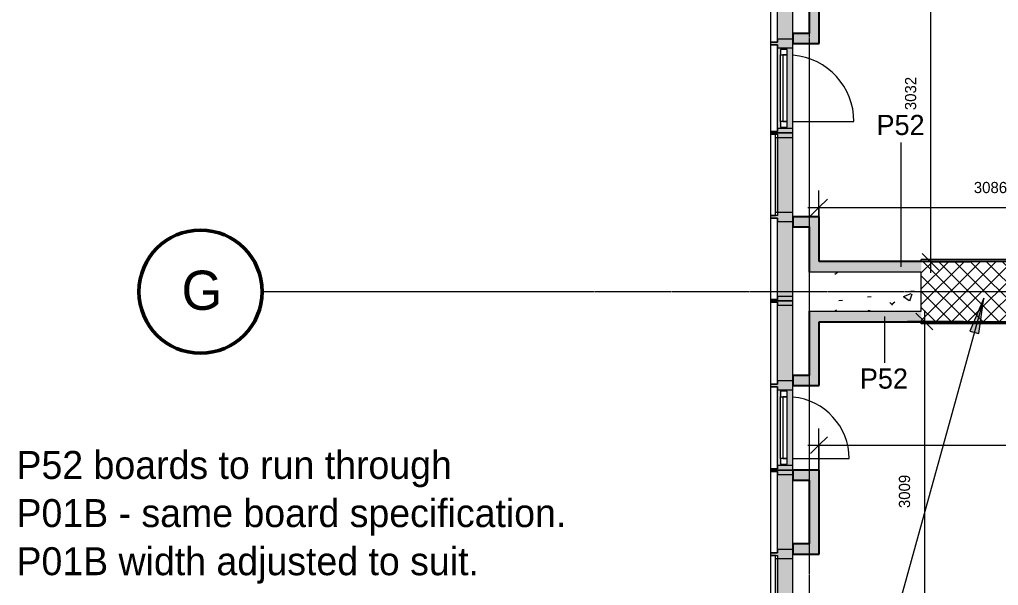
# Model space of a CAD drawing. Header units: millimetres. Extents: x 137829 to 196765, y -3018 to 487290.
# Drawn here: x 138056 to 146790, y 453931 to 458986 of the extents above; entities that cross this region are included whole.
import ezdxf

# ---------------------------------------------------------------- set-up
doc = ezdxf.new("R2010")
doc.units = ezdxf.units.MM
doc.linetypes.add('GridLine', pattern=[21, 12, -3, 3, -3])
for name, color, linetype, lineweight in [('A-ANNO-DIMS', 211, 'Continuous', 5), ('A-ANNO-DIMS-100', 211, 'Continuous', 5), ('A-GLAZ-CURT', 52, 'Continuous', 15), ('A-GLAZ-CWMG', 51, 'Continuous', 15), ('A-WALL-IDEN', 211, 'Continuous', 15), ('A-WALL-PATT', 111, 'Continuous', 15), ('G-ANNO-TEXT', 231, 'Continuous', 5), ('I-WALL', 2, 'Continuous', 15), ('S-COLS', 52, 'Continuous', 15), ('S-GRID', 1, 'Continuous', 5), ('S-GRID-IDEN', 1, 'Continuous', 50)]:
    doc.layers.add(name, color=color, linetype=linetype, lineweight=lineweight)
doc.styles.add('Akkurat-Light', font='Akkurat-Light.ttf', dxfattribs={"height": 250})
doc.styles.add('Akkurat-Light_1', font='Akkurat-Light.ttf', dxfattribs={"height": 350})
doc.styles.add('Akkurat-Light_2', font='Akkurat-Light.ttf', dxfattribs={"height": 180})
doc.styles.add('Akkurat-Light_3', font='Akkurat-Light.ttf', dxfattribs={"height": 100})
doc.dimstyles.new('Diagonal_Cont_AkkuratLight_1_0mm', dxfattribs={"dimscale": 304.8, "dimtxt": 101.480158, "dimasz": 0.492126, "dimexe": 0.492126, "dimexo": 0.0625, "dimgap": 0.328084, "dimtad": 1, "dimdec": 0, "dimzin": 0, "dimdsep": 46, "dimtxsty": 'Akkurat-Light_3', "dimblk1": 'OBLIQUE', "dimblk2": 'OBLIQUE', "dimsah": 1, "dimcen": 0.09, "dimdle": 0.328084, "dimazin": 0, "dimtfac": 1, "dimtdec": 4, "dimtix": 1, "dimtmove": 0, "dimatfit": 3, "dimfxl": 1, "dimtvp": 1, "dimtolj": 1, "dimtzin": 0, "dimarcsym": 0})

# ---------------------------------------------------------------- blocks, each defined once
blk = doc.blocks.new('FCH_CWP_Perforated W_D Tower - FCH_CWP_03_Perforated W_D-2412100-12-30 - Typical Floor_Partition Types')
at = {"layer": 'A-GLAZ-CURT', "lineweight": 20}
for p, q in [((387.2, 30.5), (-387.2, 30.5)), ((-387.2, 30.5), (-387.2, -30.5)), ((387.2, -30.5), (387.2, 30.5)), ((-387.2, -30.5), (387.2, -30.5)), ((-297.2, -58.5), (-347.2, -58.5)), ((-347.2, -58.5), (-347.2, -118.5)), ((-297.2, -118.5), (-297.2, -58.5)), ((297.2, -78.5), (-297.2, -78.5)), ((-297.2, -78.5), (-297.2, -118.5)), ((347.2, -58.5), (297.2, -58.5)), ((297.2, -58.5), (297.2, -118.5)), ((297.2, -118.5), (297.2, -78.5)), ((347.2, -118.5), (347.2, -58.5)), ((-347.2, -118.5), (-297.2, -118.5)), ((-297.2, -118.5), (297.2, -118.5)), ((-297.2, -169.5), (-297.2, -713)), ((297.2, -118.5), (347.2, -118.5))]:
    blk.add_line(p, q, dxfattribs=at)
at = {"layer": 'A-GLAZ-CURT'}
blk.add_line((-297.2, -58.5), (297.2, -58.5), dxfattribs=at)
at = {"layer": 'A-GLAZ-CURT', "lineweight": 20}
blk.add_arc((-297.2, -118.5), 594.5, 270, 355.05976, dxfattribs=at)
blk = doc.blocks.new('Rectangular Mullion - FCH_CM_40x200mm_Capless - Half Mullion Unitised-1159174-12-30 - Typical Floor_Partition Types')
at = {"layer": 'A-GLAZ-CWMG'}
blk.add_hatch(color=256, dxfattribs=at).paths.add_polyline_path([(0, -30.5), (0, 169.5), (-40, 169.5), (-40, 30.5), (-12, 30.5), (-12, -30.5)], flags=0)
at = {"layer": 'A-GLAZ-CWMG', "lineweight": 20}
for p, q in [((-40, 169.5), (-40, 30.5)), ((0, 169.5), (-40, 169.5)), ((0, -30.5), (0, 169.5)), ((-40, 30.5), (-12, 30.5)), ((-12, 30.5), (-12, -30.5)), ((-12, -30.5), (0, -30.5))]:
    blk.add_line(p, q, dxfattribs=at)
blk = doc.blocks.new('Rectangular Mullion - FCH_CM_40x200mm_Capless - Half Mullion Unitised-V25-12-30 - Typical Floor_Partition Types')
at = {"layer": 'A-GLAZ-CWMG'}
h = blk.add_hatch(color=256, dxfattribs=at)
h.paths.add_polyline_path([(144818.2, 471273), (144957.2, 471273), (144957.2, 471991.5), (144818.2, 471991.5), (144818.2, 471285)], flags=0)
h.paths.add_polyline_path([(144866.2, 471285), (144846.2, 471285), (144846.2, 471979.5), (144906.2, 471979.5), (144906.2, 471285)], flags=0)
blk.add_line((144957.2, 471273), (144957.2, 471991.5), dxfattribs=at)
blk = doc.blocks.new('System Panel - FCH_CWP_05_Ceramic Backed-1174539-12-30 - Typical Floor_Partition Types')
at = {"layer": 'A-GLAZ-CURT', "lineweight": 20}
for p, q in [((387.2, 30.5), (-387.2, 30.5)), ((-387.2, 30.5), (-387.2, -30.5)), ((387.2, -30.5), (387.2, 30.5)), ((-387.2, -30.5), (387.2, -30.5))]:
    blk.add_line(p, q, dxfattribs=at)
blk = doc.blocks.new('Rectangular Mullion - FCH_CM_40x200mm_Capless - Half Mullion Unitised-V31-12-30 - Typical Floor_Partition Types')
at = {"layer": 'A-GLAZ-CWMG'}
blk.add_hatch(color=256, dxfattribs=at).paths.add_polyline_path([(144818.2, 458812), (144957.2, 458812), (144957.2, 459530.5), (144818.2, 459530.5), (144818.2, 458862)], flags=0)
blk.add_line((144957.2, 458862), (144957.2, 459530.5), dxfattribs=at)
blk = doc.blocks.new('Rectangular Mullion - FCH_CM_80x200mm_Capless-1002401-12-30 - Typical Floor_Partition Types')
at = {"layer": 'A-GLAZ-CWMG'}
blk.add_hatch(color=256, dxfattribs=at).paths.add_polyline_path([(12, -30.5), (-12, -30.5), (-12, 30.5), (-40, 30.5), (-40, 169.5), (40, 169.5), (40, 30.5), (12, 30.5)], flags=0)
at = {"layer": 'A-GLAZ-CWMG', "lineweight": 20}
for p, q in [((-40, 30.5), (-40, 169.5)), ((-40, 169.5), (40, 169.5)), ((40, 169.5), (40, 30.5)), ((-12, 30.5), (-40, 30.5)), ((-12, -30.5), (-12, 30.5)), ((40, 30.5), (12, 30.5)), ((12, 30.5), (12, -30.5)), ((12, -30.5), (-12, -30.5))]:
    blk.add_line(p, q, dxfattribs=at)
blk = doc.blocks.new('System Panel - FCH_CWP_05_Ceramic Backed-1194669-12-30 - Typical Floor_Partition Types')
at = {"layer": 'A-GLAZ-CURT', "lineweight": 20}
for p, q in [((363, 30.5), (-363, 30.5)), ((-363, 30.5), (-363, -30.5)), ((363, -30.5), (363, 30.5)), ((-363, -30.5), (363, -30.5))]:
    blk.add_line(p, q, dxfattribs=at)
blk = doc.blocks.new('Rectangular Mullion - FCH_CM_40x200mm_Capless - Half Mullion Right Unitised-1159175-12-30 - Typical Floor_Partition Types')
at = {"layer": 'A-GLAZ-CWMG'}
blk.add_hatch(color=256, dxfattribs=at).paths.add_polyline_path([(-12, -30.5), (-12, 30.5), (-40, 30.5), (-40, 169.5), (0, 169.5), (0, -30.5)], flags=0)
at = {"layer": 'A-GLAZ-CWMG', "lineweight": 20}
for p, q in [((-40, 30.5), (-40, 169.5)), ((-40, 169.5), (0, 169.5)), ((0, 169.5), (0, -30.5)), ((-12, 30.5), (-40, 30.5)), ((-12, -30.5), (-12, 30.5)), ((0, -30.5), (-12, -30.5))]:
    blk.add_line(p, q, dxfattribs=at)
blk = doc.blocks.new('Rectangular Mullion - FCH_CM_40x200mm_Capless - Half Mullion Unitised-V32-12-30 - Typical Floor_Partition Types')
at = {"layer": 'A-GLAZ-CWMG'}
blk.add_hatch(color=256, dxfattribs=at).paths.add_polyline_path([(144818.2, 456513.5), (144957.2, 456513.5), (144957.2, 457183.5), (144818.2, 457183.5), (144818.2, 457133.5)], flags=0)
blk.add_line((144957.2, 456513.5), (144957.2, 457133.5), dxfattribs=at)
blk = doc.blocks.new('System Panel - FCH_CWP_01_GlazedPanel-1194974-12-30 - Typical Floor_Partition Types')
at = {"layer": 'A-GLAZ-CURT', "lineweight": 20}
for p, q in [((363, 30.5), (-363, 30.5)), ((-363, 30.5), (-363, -13.5)), ((363, -13.5), (363, 30.5)), ((-363, -13.5), (363, -13.5))]:
    blk.add_line(p, q, dxfattribs=at)
blk = doc.blocks.new('Rectangular Mullion - FCH_CM_40x200mm_Capless - Half Mullion Unitised-V33-12-30 - Typical Floor_Partition Types')
at = {"layer": 'A-GLAZ-CWMG'}
for points in [[(144818.2, 457263.5), (144818.2, 457933.5), (144801.2, 457933.5), (144801.2, 457263.5)], [(144957.2, 457263.5), (144957.2, 457933.5), (144818.2, 457933.5), (144818.2, 457263.5)]]:
    blk.add_hatch(color=256, dxfattribs=at).paths.add_polyline_path(points, flags=0)
for p, q in [((144801.2, 457933.5), (144818.2, 457933.5)), ((144818.2, 457933.5), (144818.2, 457263.5)), ((144957.2, 457263.5), (144957.2, 457933.5)), ((144818.2, 457263.5), (144801.2, 457263.5))]:
    blk.add_line(p, q, dxfattribs=at)
blk = doc.blocks.new('FCH_CWP_Perforated W_D Tower - FCH_CWP_03_Perforated W_D-2412113-12-30 - Typical Floor_Partition Types')
at = {"layer": 'A-GLAZ-CURT', "lineweight": 20}
for p, q in [((366, 30.5), (-366, 30.5)), ((-366, 30.5), (-366, -30.5)), ((366, -30.5), (366, 30.5)), ((-366, -30.5), (366, -30.5)), ((-276, -58.5), (-326, -58.5)), ((-326, -58.5), (-326, -118.5)), ((-276, -118.5), (-276, -58.5)), ((276, -78.5), (-276, -78.5)), ((-276, -78.5), (-276, -118.5)), ((326, -58.5), (276, -58.5)), ((276, -58.5), (276, -118.5)), ((276, -118.5), (276, -78.5)), ((326, -118.5), (326, -58.5)), ((-326, -118.5), (-276, -118.5)), ((-276, -118.5), (276, -118.5)), ((-276, -169.5), (-276, -670.5)), ((276, -118.5), (326, -118.5))]:
    blk.add_line(p, q, dxfattribs=at)
at = {"layer": 'A-GLAZ-CURT'}
blk.add_line((-276, -58.5), (276, -58.5), dxfattribs=at)
at = {"layer": 'A-GLAZ-CURT', "lineweight": 20}
blk.add_arc((-276, -118.5), 552, 270, 354.6794, dxfattribs=at)
blk = doc.blocks.new('Rectangular Mullion - FCH_CM_40x200mm_Capless - Half Mullion Unitised-V24-12-30 - Typical Floor_Partition Types')
at = {"layer": 'A-GLAZ-CWMG'}
h = blk.add_hatch(color=256, dxfattribs=at)
h.paths.add_polyline_path([(144818.2, 474327.5), (144957.2, 474327.5), (144957.2, 475003.5), (144818.2, 475003.5), (144818.2, 474339.5)], flags=0)
h.paths.add_polyline_path([(144866.2, 474339.5), (144846.2, 474339.5), (144846.2, 474991.5), (144906.2, 474991.5), (144906.2, 474339.5)], flags=0)
blk.add_line((144957.2, 474327.5), (144957.2, 475003.5), dxfattribs=at)
blk = doc.blocks.new('System Panel - FCH_CWP_05_Ceramic Backed-1195002-12-30 - Typical Floor_Partition Types')
at = {"layer": 'A-GLAZ-CURT', "lineweight": 20}
for p, q in [((366, 30.5), (-366, 30.5)), ((-366, 30.5), (-366, -30.5)), ((366, -30.5), (366, 30.5)), ((-366, -30.5), (366, -30.5))]:
    blk.add_line(p, q, dxfattribs=at)
blk = doc.blocks.new('Rectangular Mullion - FCH_CM_40x200mm_Capless - Half Mullion Unitised-V34-12-30 - Typical Floor_Partition Types')
at = {"layer": 'A-GLAZ-CWMG'}
blk.add_hatch(color=256, dxfattribs=at).paths.add_polyline_path([(144818.2, 455757.5), (144957.2, 455757.5), (144957.2, 456433.5), (144818.2, 456433.5), (144818.2, 455807.5)], flags=0)
blk.add_line((144957.2, 455807.5), (144957.2, 456433.5), dxfattribs=at)
blk = doc.blocks.new('System Panel - FCH_CWP_01_GlazedPanel-1174460-12-30 - Typical Floor_Partition Types')
at = {"layer": 'A-GLAZ-CURT', "lineweight": 20}
for p, q in [((363, 30.5), (-363, 30.5)), ((-363, 30.5), (-363, -13.5)), ((363, -13.5), (363, 30.5)), ((-363, -13.5), (363, -13.5))]:
    blk.add_line(p, q, dxfattribs=at)
blk = doc.blocks.new('Rectangular Mullion - FCH_CM_40x200mm_Capless - Half Mullion Unitised-V11-12-30 - Typical Floor_Partition Types')
at = {"layer": 'A-GLAZ-CWMG'}
for points in [[(149826.9, 446830.8), (149826.9, 446969.8), (149156.9, 446969.8), (149156.9, 446830.8)], [(149156.9, 446813.8), (149826.9, 446813.8), (149826.9, 446830.8), (149156.9, 446830.8)]]:
    blk.add_hatch(color=256, dxfattribs=at).paths.add_polyline_path(points, flags=0)
for p, q in [((149826.9, 446969.8), (149156.9, 446969.8)), ((149156.9, 446813.8), (149156.9, 446830.8)), ((149156.9, 446830.8), (149826.9, 446830.8)), ((149826.9, 446830.8), (149826.9, 446813.8))]:
    blk.add_line(p, q, dxfattribs=at)
blk = doc.blocks.new('System Panel - FCH_CWP_05_Ceramic Backed-1195028-12-30 - Typical Floor_Partition Types')
at = {"layer": 'A-GLAZ-CURT', "lineweight": 20}
for p, q in [((363, 30.5), (-363, 30.5)), ((-363, 30.5), (-363, -30.5)), ((363, -30.5), (363, 30.5)), ((-363, -30.5), (363, -30.5))]:
    blk.add_line(p, q, dxfattribs=at)
blk = doc.blocks.new('Rectangular Mullion - FCH_CM_40x200mm_Capless - Half Mullion Unitised-V35-12-30 - Typical Floor_Partition Types')
at = {"layer": 'A-GLAZ-CWMG'}
blk.add_hatch(color=256, dxfattribs=at).paths.add_polyline_path([(144818.2, 454251.5), (144957.2, 454251.5), (144957.2, 454921.5), (144818.2, 454921.5), (144818.2, 454301.5)], flags=0)
blk.add_line((144957.2, 454301.5), (144957.2, 454871.5), dxfattribs=at)
blk = doc.blocks.new('Concrete Rectangular - 1000 x 350mm-2120140-12-30 - Typical Floor_Partition Types')
at = {"layer": 'S-COLS', "lineweight": 5}
h = blk.add_hatch(dxfattribs=at)
h.set_pattern_fill('FP_18', color=256, style=0, pattern_type=2)
h.set_pattern_definition([(50, (-145602.25, -456555.2), (728.7365, -63.7558), [76.2, -838.2]), (355, (-145602.25, -456555.2), (-140.9716, 764.2276), [60.96, -670.56]), (100.451, (-145541.5, -456560.5), (587.77, 700.4668), [64.76, -712.36]), (46.184, (-145602.25, -456352), (1084.3162, -168.171), [114.3, -1257.3]), (96.636, (-145511.9, -456366), (949.61, 989.7098), [97.14, -1068.54]), (351.184, (-145602.2, -456352), (949.6206, 989.7012), [91.44, -1005.84]), (21, (-145500.65, -456402.8), (606.4579, -409.0606), [76.2, -838.2]), (326, (-145500.65, -456402.8), (247.2083, 736.7529), [60.96, -670.56]), (71.451, (-145450.1, -456436.9), (853.6683, 327.6855), [64.76, -712.36]), (37.5, (-145602.25, -456555.2), (12.3547, 338.22012), [33.528, -628.904, 33.528, -1320.292]), (37.5, (-145602.25, -456555.2), (12.3547, 338.22012), [-695.96, -647.192, 33.528, -639.572]), (7.5, (-145602.25, -456555.2), (267.27887, 400.72213), [33.528, -354.584, 33.528, -870.204]), (7.5, (-145602.25, -456555.2), (267.27887, 400.72213), [-421.64, -613.664, 33.528, -223.012]), (327.5, (-145828.82, -456555.2), (542.36333, -22.91534), [33.528, -220.472, 33.528, -1810.512]), (327.5, (-145828.82, -456555.2), (542.36333, -22.91534), [-287.528, -758.952, 33.528, -1018.032]), (317.5, (-145930.4, -456555.2), (592.51696, 101.7071), [33.528, -296.672, 33.528, -1239.52]), (317.5, (-145930.4, -456555.2), (592.51696, 101.7071), [-363.728, -492.76, 33.528, -713.232])])
h.paths.add_polyline_path([(500, -175), (500, 175), (-500, 175), (-500, -175)], flags=0)
at = {"layer": 'S-COLS'}
for p, q in [((500, 175), (-500, 175)), ((-500, 175), (-500, -175)), ((500, -175), (500, 175)), ((-500, -175), (500, -175))]:
    blk.add_line(p, q, dxfattribs=at)
blk = doc.blocks.new('Basic Wall _ FCH_WA_Int_P01B 540mm - ___-8387268-12-30 - Typical Floor_Partition Types')
at = {"layer": 'I-WALL'}
for p, q in [((146102.2, 456825.2), (146102.2, 456843.2)), ((148272.2, 456843.2), (146102.2, 456843.2)), ((151697.2, 456843.2), (148375.2, 456843.2)), ((152016.2, 456843.2), (151777.2, 456843.2))]:
    blk.add_line(p, q, dxfattribs=at)
blk = doc.blocks.new('Basic Wall _ FCH_WA_Int_P01B 540mm - ___-8387267-12-30 - Typical Floor_Partition Types')
at = {"layer": 'I-WALL'}
for p, q in [((146102.2, 456267.2), (146102.2, 456285.2)), ((149056.2, 456267.2), (146102.2, 456267.2)), ((150362.7, 456267.2), (149159.2, 456267.2)), ((150664.2, 456267.2), (150442.7, 456267.2)), ((152016.2, 456267.2), (150767.2, 456267.2))]:
    blk.add_line(p, q, dxfattribs=at)
blk = doc.blocks.new('Grid - 5_5mm-316140-12-30 - Typical Floor_Partition Types')
at = {"layer": 'S-GRID-IDEN'}
blk.add_circle((0, 0), 5.5, dxfattribs=at)
blk = doc.blocks.new('DIMBLOCK61-12-30 - Typical Floor_Partition Types')
at = {"layer": 'A-ANNO-DIMS-100'}
for p, q in [((146184.4, 459954.4), (146184.4, 456722.2)), ((146534.4, 459854.4), (146034.4, 459854.4)), ((146184.4, 459854.4), (146534.4, 459854.4)), ((146534.4, 456822.2), (146034.4, 456822.2)), ((146184.4, 456822.2), (146534.4, 456822.2))]:
    blk.add_line(p, q, dxfattribs=at)
at = {"layer": 'A-ANNO-DIMS-100', "lineweight": 18}
for p, q in [((146184.4, 459854.4), (146109.4, 459929.4)), ((146184.4, 459854.4), (146259.4, 459779.4)), ((146184.4, 456822.2), (146109.4, 456897.2)), ((146184.4, 456822.2), (146259.4, 456747.2))]:
    blk.add_line(p, q, dxfattribs=at)
at = {"layer": 'A-ANNO-DIMS-100', "color": 0, "insert": (145956.8, 458176.6), "char_height": 100, "width": 388.033, "attachment_point": 1, "rotation": 90, "line_spacing_factor": 1.032002, "style": 'Akkurat-Light_3'}
blk.add_mtext('3032', dxfattribs=at)
blk = doc.blocks.new('_Oblique')
at = {"color": 0, "linetype": 'ByBlock', "lineweight": -2}
blk.add_line((-0.5, -0.5), (0.5, 0.5), dxfattribs=at)
blk = doc.blocks.new('DIMBLOCK62-12-30 - Typical Floor_Partition Types')
at = {"layer": 'A-ANNO-DIMS-100'}
for p, q in [((148275.2, 457658), (148275.2, 457158)), ((148275.2, 457308), (148275.2, 457658)), ((145189.2, 456958), (145189.2, 457458)), ((145089.2, 457308), (148375.2, 457308)), ((145189.2, 457308), (145189.2, 456958))]:
    blk.add_line(p, q, dxfattribs=at)
at = {"layer": 'A-ANNO-DIMS-100', "lineweight": 18}
for p, q in [((145189.2, 457308), (145264.2, 457383)), ((148275.2, 457308), (148350.2, 457383)), ((145189.2, 457308), (145114.2, 457233)), ((148275.2, 457308), (148200.2, 457233))]:
    blk.add_line(p, q, dxfattribs=at)
at = {"layer": 'A-ANNO-DIMS-100', "color": 0, "insert": (146570.6, 457535.6), "char_height": 100, "width": 388.033, "attachment_point": 1, "line_spacing_factor": 1.032002, "style": 'Akkurat-Light_3'}
blk.add_mtext('3086', dxfattribs=at)
blk = doc.blocks.new('DIMBLOCK83-12-30 - Typical Floor_Partition Types')
at = {"layer": 'A-ANNO-DIMS-100'}
for p, q in [((149059.2, 455533.5), (149059.2, 455033.5)), ((149059.2, 455183.5), (149059.2, 455533.5)), ((145189.2, 454833.5), (145189.2, 455333.5)), ((145089.2, 455183.5), (149159.2, 455183.5)), ((145189.2, 455183.5), (145189.2, 454833.5))]:
    blk.add_line(p, q, dxfattribs=at)
at = {"layer": 'A-ANNO-DIMS-100', "lineweight": 18}
for p, q in [((145189.2, 455183.5), (145264.2, 455258.5)), ((149059.2, 455183.5), (149134.2, 455258.5)), ((145189.2, 455183.5), (145114.2, 455108.5)), ((149059.2, 455183.5), (148984.2, 455108.5))]:
    blk.add_line(p, q, dxfattribs=at)
at = {"layer": 'A-ANNO-DIMS-100', "color": 0, "insert": (146962.6, 455411.1), "char_height": 100, "width": 388.033, "attachment_point": 1, "line_spacing_factor": 1.032002, "style": 'Akkurat-Light_3'}
blk.add_mtext('3870', dxfattribs=at)
blk = doc.blocks.new('DIMBLOCK84-12-30 - Typical Floor_Partition Types')
at = {"layer": 'A-ANNO-DIMS-100', "lineweight": 18}
for p, q in [((146129.5, 456288.2), (146054.5, 456363.2)), ((146129.5, 456288.2), (146204.5, 456213.2)), ((146129.5, 453278.7), (146054.5, 453353.7)), ((146129.5, 453278.7), (146204.5, 453203.7))]:
    blk.add_line(p, q, dxfattribs=at)
at = {"layer": 'A-ANNO-DIMS-100'}
for p, q in [((146129.5, 456388.2), (146129.5, 453178.7)), ((146479.5, 456288.2), (145979.5, 456288.2)), ((146129.5, 456288.2), (146479.5, 456288.2)), ((146479.5, 453278.7), (145979.5, 453278.7)), ((146129.5, 453278.7), (146479.5, 453278.7))]:
    blk.add_line(p, q, dxfattribs=at)
at = {"layer": 'A-ANNO-DIMS-100', "color": 0, "insert": (145901.9, 454621.8), "char_height": 100, "width": 388.033, "attachment_point": 1, "rotation": 90, "line_spacing_factor": 1.032002, "style": 'Akkurat-Light_3'}
blk.add_mtext('3009', dxfattribs=at)

msp = doc.modelspace()

# ---------------------------------------------------------------- hatches: boundary and pattern name
at = {"layer": 'A-WALL-PATT'}
for color, points in [(4, [(145192.2, 458862), (145192.2, 460313), (145102.2, 460313), (145102.2, 458862)]), (4, [(144957.2, 458772), (145192.2, 458772), (145192.2, 458862), (144957.2, 458862)]), (4, [(145102.2, 457133.5), (145192.2, 457133.5), (145192.2, 457223.5), (144957.2, 457223.5), (144957.2, 457133.5)]), (4, [(145102.2, 456730.2), (145192.2, 456730.2), (145192.2, 457133.5), (145102.2, 457133.5)]), (3, [(146102.2, 456730.2), (146102.2, 456825.2), (145192.2, 456825.2), (145192.2, 456730.2)]), (3, [(146102.2, 456285.2), (146102.2, 456380.2), (145102.2, 456380.2), (145102.2, 456285.2), (145192.2, 456285.2)]), (4, [(145192.2, 455807.5), (145192.2, 456285.2), (145102.2, 456285.2), (145102.2, 455807.5)]), (4, [(144957.2, 455717.5), (145192.2, 455717.5), (145192.2, 455807.5), (144957.2, 455807.5)]), (4, [(145102.2, 454871.5), (145192.2, 454871.5), (145192.2, 454961.5), (144957.2, 454961.5), (144957.2, 454871.5)]), (4, [(145192.2, 454301.5), (145192.2, 454871.5), (145102.2, 454871.5), (145102.2, 454301.5)]), (4, [(144957.2, 454211.5), (145192.2, 454211.5), (145192.2, 454301.5), (144957.2, 454301.5)])]:
    msp.add_hatch(color=color, dxfattribs=at).paths.add_polyline_path(points, flags=0)
at = {"layer": 'A-WALL-PATT', "lineweight": 5}
h = msp.add_hatch(dxfattribs=at)
h.set_pattern_fill('FP_21', color=20, angle=45, style=0, pattern_type=2)
h.set_pattern_definition([(45, (149059.25, 456285.19), (-70.7107, 70.7107), []), (135, (149059.25, 456285.19), (-70.7107, -70.7107), [])])
h.paths.add_polyline_path([(150254.1, 456285.2), (152016.2, 456285.2), (152016.2, 456825.2), (146102.2, 456825.2), (146102.2, 456285.2), (149159.2, 456285.2)], flags=0)
at = {"layer": 'G-ANNO-TEXT', "lineweight": 15}
msp.add_hatch(color=1, dxfattribs=at).paths.add_polyline_path([(146660.2, 456498.5), (146535.5, 456203.6), (146616.1, 456181.3)], flags=0)

# ---------------------------------------------------------------- linework, layer by layer
at = {"layer": 'A-WALL-IDEN'}
for p, q in [((145921.6, 456777.7), (145921.6, 457888)), ((145773.1, 456332.7), (145773.1, 455920.6))]:
    msp.add_line(p, q, dxfattribs=at)
at = {"layer": 'G-ANNO-TEXT', "color": 1, "lineweight": 15}
for p, q in [((146660.2, 456498.5), (145537.2, 452427.6)), ((146660.2, 456498.5), (146535.5, 456203.6)), ((146616.1, 456181.3), (146660.2, 456498.5)), ((146535.5, 456203.6), (146616.1, 456181.3))]:
    msp.add_line(p, q, dxfattribs=at)
at = {"layer": 'I-WALL', "color": 130, "lineweight": 25}
for p, q in [((145102.2, 460313), (145102.2, 458862)), ((145192.2, 458772), (145192.2, 459851.4)), ((145102.2, 458862), (144957.2, 458862)), ((144957.2, 458862), (144957.2, 458772)), ((144957.2, 458772), (145192.2, 458772)), ((145192.2, 457223.5), (144957.2, 457223.5)), ((144957.2, 457223.5), (144957.2, 457133.5)), ((145192.2, 456825.2), (145192.2, 457223.5)), ((144957.2, 457133.5), (145102.2, 457133.5)), ((145102.2, 457133.5), (145102.2, 456730.2)), ((145102.2, 456380.2), (145102.2, 455807.5)), ((145192.2, 455717.5), (145192.2, 456285.2)), ((145102.2, 455807.5), (144957.2, 455807.5)), ((144957.2, 455807.5), (144957.2, 455717.5)), ((144957.2, 455717.5), (145192.2, 455717.5)), ((145192.2, 454961.5), (144957.2, 454961.5)), ((144957.2, 454961.5), (144957.2, 454871.5)), ((145192.2, 454211.5), (145192.2, 454961.5)), ((144957.2, 454871.5), (145102.2, 454871.5)), ((145102.2, 454871.5), (145102.2, 454301.5)), ((145102.2, 454301.5), (144957.2, 454301.5)), ((144957.2, 454301.5), (144957.2, 454211.5)), ((144957.2, 454211.5), (145192.2, 454211.5))]:
    msp.add_line(p, q, dxfattribs=at)
at = {"layer": 'I-WALL', "color": 80, "lineweight": 25}
msp.add_line((146102.2, 456825.2), (145192.2, 456825.2), dxfattribs=at)
at = {"layer": 'I-WALL', "lineweight": 25}
for p, q in [((152016.2, 456825.2), (146102.2, 456825.2)), ((145192.2, 456285.2), (149056.2, 456285.2))]:
    msp.add_line(p, q, dxfattribs=at)
at = {"layer": 'S-GRID', "linetype": 'GridLine'}
for p, q in [((145102.2, 486190.2), (145102.2, 442030)), ((183249.8, 456555.2), (140221, 456555.2))]:
    msp.add_line(p, q, dxfattribs=at)

# ---------------------------------------------------------------- block references
at = {"layer": 'A-GLAZ-CURT'}
for name, p, rotation in [('System Panel - FCH_CWP_05_Ceramic Backed-1174539-12-30 - Typical Floor_Partition Types', (144787.7, 459171.3), 89.9999999999999), ('System Panel - FCH_CWP_01_GlazedPanel-1194974-12-30 - Typical Floor_Partition Types', (144787.7, 457598.5), 89.9999999999999), ('System Panel - FCH_CWP_05_Ceramic Backed-1194669-12-30 - Typical Floor_Partition Types', (144787.7, 456848.5), 89.9999999999999), ('System Panel - FCH_CWP_05_Ceramic Backed-1195002-12-30 - Typical Floor_Partition Types', (144787.7, 456095.5), 269.9999999999999), ('System Panel - FCH_CWP_05_Ceramic Backed-1195028-12-30 - Typical Floor_Partition Types', (144787.7, 454586.5), 89.9999999999999), ('System Panel - FCH_CWP_01_GlazedPanel-1174460-12-30 - Typical Floor_Partition Types', (144787.7, 453836.5), 89.9999999999999)]:
    msp.add_blockref(name, p, dxfattribs=dict(at, rotation=rotation))
at = {"layer": 'A-GLAZ-CURT', "lineweight": 20, "rotation": 89.9999999999999}
for name, p in [('FCH_CWP_Perforated W_D Tower - FCH_CWP_03_Perforated W_D-2412100-12-30 - Typical Floor_Partition Types', (144787.7, 458372.8)), ('FCH_CWP_Perforated W_D Tower - FCH_CWP_03_Perforated W_D-2412113-12-30 - Typical Floor_Partition Types', (144787.7, 455339.5))]:
    msp.add_blockref(name, p, dxfattribs=at)
at = {"layer": 'A-GLAZ-CWMG'}
for name, p in [('Rectangular Mullion - FCH_CM_40x200mm_Capless - Half Mullion Unitised-V31-12-30 - Typical Floor_Partition Types', (0, 0)), ('Rectangular Mullion - FCH_CM_40x200mm_Capless - Half Mullion Unitised-V25-12-30 - Typical Floor_Partition Types', (0, -13259.5)), ('Rectangular Mullion - FCH_CM_40x200mm_Capless - Half Mullion Unitised-V33-12-30 - Typical Floor_Partition Types', (0, 0)), ('Rectangular Mullion - FCH_CM_40x200mm_Capless - Half Mullion Unitised-V32-12-30 - Typical Floor_Partition Types', (0, 0)), ('Rectangular Mullion - FCH_CM_40x200mm_Capless - Half Mullion Unitised-V34-12-30 - Typical Floor_Partition Types', (0, 0)), ('Rectangular Mullion - FCH_CM_40x200mm_Capless - Half Mullion Unitised-V24-12-30 - Typical Floor_Partition Types', (0, -19326)), ('Rectangular Mullion - FCH_CM_40x200mm_Capless - Half Mullion Unitised-V35-12-30 - Typical Floor_Partition Types', (0, 0))]:
    msp.add_blockref(name, p, dxfattribs=at)
at = {"layer": 'A-GLAZ-CWMG', "extrusion": (0, 0, -1), "rotation": 90.00000000000011}
for name, p in [('Rectangular Mullion - FCH_CM_80x200mm_Capless-1002401-12-30 - Typical Floor_Partition Types', (-144787.7, 458772)), ('Rectangular Mullion - FCH_CM_40x200mm_Capless - Half Mullion Right Unitised-1159175-12-30 - Typical Floor_Partition Types', (-144787.7, 457973.5)), ('Rectangular Mullion - FCH_CM_80x200mm_Capless-1002401-12-30 - Typical Floor_Partition Types', (-144787.7, 457223.5)), ('Rectangular Mullion - FCH_CM_40x200mm_Capless - Half Mullion Right Unitised-1159175-12-30 - Typical Floor_Partition Types', (-144787.7, 456473.5)), ('Rectangular Mullion - FCH_CM_80x200mm_Capless-1002401-12-30 - Typical Floor_Partition Types', (-144787.7, 455717.5)), ('Rectangular Mullion - FCH_CM_40x200mm_Capless - Half Mullion Right Unitised-1159175-12-30 - Typical Floor_Partition Types', (-144787.7, 454961.5)), ('Rectangular Mullion - FCH_CM_80x200mm_Capless-1002401-12-30 - Typical Floor_Partition Types', (-144787.7, 454211.5))]:
    msp.add_blockref(name, p, dxfattribs=at)
at = {"layer": 'A-GLAZ-CWMG'}
for name, p, rotation in [('Rectangular Mullion - FCH_CM_40x200mm_Capless - Half Mullion Unitised-1159174-12-30 - Typical Floor_Partition Types', (144787.7, 457973.5), 269.9999999999999), ('Rectangular Mullion - FCH_CM_40x200mm_Capless - Half Mullion Unitised-1159174-12-30 - Typical Floor_Partition Types', (144787.7, 456473.5), 269.9999999999999), ('Rectangular Mullion - FCH_CM_40x200mm_Capless - Half Mullion Unitised-1159174-12-30 - Typical Floor_Partition Types', (144787.7, 454961.5), 269.9999999999999), ('Rectangular Mullion - FCH_CM_40x200mm_Capless - Half Mullion Unitised-V11-12-30 - Typical Floor_Partition Types', (-302012.6, 603328.4), 270)]:
    msp.add_blockref(name, p, dxfattribs=dict(at, rotation=rotation))
at = {"layer": 'I-WALL'}
for name in ['Basic Wall _ FCH_WA_Int_P01B 540mm - ___-8387268-12-30 - Typical Floor_Partition Types', 'Basic Wall _ FCH_WA_Int_P01B 540mm - ___-8387267-12-30 - Typical Floor_Partition Types']:
    msp.add_blockref(name, (0, 0), dxfattribs=at)
at = {"layer": 'S-COLS'}
msp.add_blockref('Concrete Rectangular - 1000 x 350mm-2120140-12-30 - Typical Floor_Partition Types', (145602.2, 456555.2), dxfattribs=at)
at = {"layer": 'S-GRID-IDEN', "xscale": 99.99999999999993, "yscale": 99.99999999999993, "zscale": 99.99999999999993, "rotation": 90}
msp.add_blockref('Grid - 5_5mm-316140-12-30 - Typical Floor_Partition Types', (139671, 456555.2), dxfattribs=at)

# ---------------------------------------------------------------- texts
at = {"layer": 'A-WALL-IDEN', "lineweight": 5, "char_height": 180, "width": 521.097, "attachment_point": 1, "style": 'Akkurat-Light_2'}
for insert in [(145703.1, 458134.5), (145554.6, 455869.1)]:
    msp.add_mtext('P52', dxfattribs=dict(at, insert=insert))
at = {"layer": 'G-ANNO-TEXT', "color": 1, "lineweight": 15, "char_height": 250, "attachment_point": 1, "style": 'Akkurat-Light'}
for s, insert, width in [('P52 boards to run through ', (138028.9, 455132.3), 5106.749), ('P01B - same board specification. ', (138028.9, 454702.3), 6373.416), ('P01B width adjusted to suit.', (138028.9, 454272.4), 5427.424)]:
    msp.add_mtext(s, dxfattribs=dict(at, insert=insert, width=width))
at = {"layer": 'S-GRID-IDEN', "lineweight": 5, "insert": (139501.6, 456743), "char_height": 350, "width": 408.861, "attachment_point": 1, "style": 'Akkurat-Light_1'}
msp.add_mtext('G', dxfattribs=at)

# ---------------------------------------------------------------- dimensions: what is measured, and where the dimension line sits
at = {"layer": 'A-ANNO-DIMS'}
for base, p1, p2, override, picture, middle in [((146184.4, 456822.2), (146534.4, 459854.4), (146534.4, 456822.2), {"dimpost": '<>', "dimfxl": 3032.185255}, 'DIMBLOCK61-12-30 - Typical Floor_Partition Types', (146033.4, 458338.3)), ((146129.4664264, 453278.6876743), (146479.4664264, 456288.1876729), (146479.4664264, 453278.6876743), {"dimpost": '<>', "dimfxl": 3009.499999}, 'DIMBLOCK84-12-30 - Typical Floor_Partition Types', (145978.5496422, 454783.4376736))]:
    dim = msp.add_linear_dim(base=base, p1=p1, p2=p2, angle=90, dimstyle='Diagonal_Cont_AkkuratLight_1_0mm', override=override, dxfattribs=at)
    dim.commit()
    dim.dimension.update_dxf_attribs({"geometry": picture, "text_midpoint": middle})
for base, p1, p2, override, picture, middle in [((148275.2, 457308), (145189.2, 456958), (148275.2, 457658), {"dimpost": '<>', "dimfxl": 3164.395179}, 'DIMBLOCK62-12-30 - Typical Floor_Partition Types', (146732.2, 457459)), ((149059.2, 455183.5), (145189.2, 454833.5), (149059.2, 455533.5), {"dimpost": '<>', "dimfxl": 3932.797975}, 'DIMBLOCK83-12-30 - Typical Floor_Partition Types', (147124.2, 455334.5))]:
    dim = msp.add_linear_dim(base=base, p1=p1, p2=p2, dimstyle='Diagonal_Cont_AkkuratLight_1_0mm', override=override, dxfattribs=at)
    dim.commit()
    dim.dimension.update_dxf_attribs({"geometry": picture, "text_midpoint": middle})

doc.saveas('drawing.dxf')
